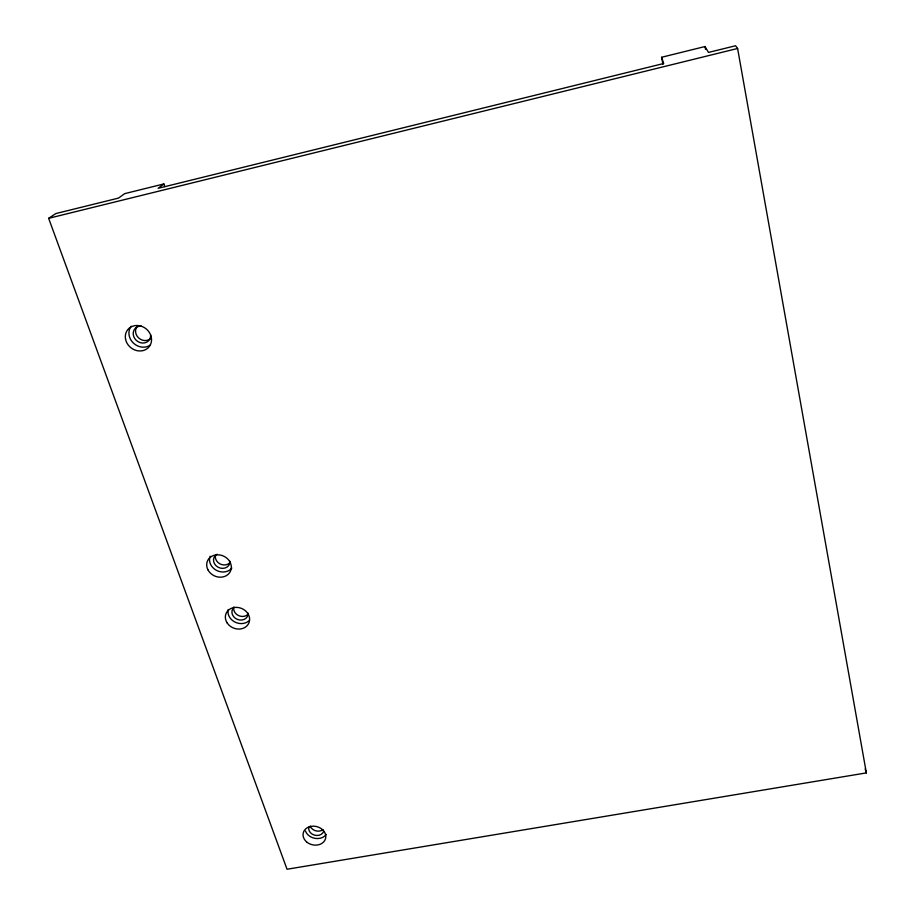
<?xml version="1.0" encoding="UTF-8"?>
<svg xmlns="http://www.w3.org/2000/svg" width="915" height="915" viewBox="0 0 915 915"><rect width="100%" height="100%" fill="white"/><g stroke="black" fill="none" stroke-linecap="round" stroke-linejoin="round"><path stroke-width="1.37" d="M163.854 183.949L158.135 188.307L663.695 63.49L661.591 57.279L705.019 46.528L708.485 52.441L735.569 45.75L737.604 48.472L866.356 772.9L287.036 869.25L48.644 218.319L55.815 213.572L118.492 198.097L124.703 193.637L163.854 183.949L164.757 186.66M48.644 218.319L737.604 48.472M865.167 768.897L866.356 772.9M661.591 57.279L662.975 64.29M705.019 46.528L705.545 49.341M323.018 829.608A7.652 6.233 13.9 0 1 310.254 826.096M323.681 831.197A7.686 6.256 13.9 0 1 314.543 835.155A7.686 6.256 13.9 0 1 308.87 827.126M247.668 614.617A8.212 7.057 21.5 0 1 238.026 615.303A8.212 7.057 21.5 0 1 233.794 607.034M248.114 613.199A8.246 7.091 21.4 0 1 237.305 619.364A8.246 7.091 21.4 0 1 233.988 607.434M229.596 563.045A8.361 7.263 24 0 1 219.817 563.789A8.361 7.263 24 0 1 215.483 555.268M229.928 561.284A8.395 7.286 24 0 1 218.022 567.186A8.395 7.286 24 0 1 217.198 554.25M150.838 338.321A9.081 8.063 38.4 0 1 138.577 337.875A9.081 8.063 38.4 0 1 137.605 325.912M150.643 334.879A9.127 8.098 38.3 0 1 142.603 343.045A9.127 8.098 38.3 0 1 133.213 334.227A9.127 8.098 38.3 0 1 141.23 326.049M326.243 834.4A11.438 9.31 13.9 0 1 315.149 838.392A11.438 9.31 13.9 0 1 305.45 831.003M248.96 620.827A12.284 10.545 21.4 0 1 234.537 621.857A12.284 10.545 21.4 0 1 228.212 609.504M231.861 568.055A12.501 10.843 24 0 1 216.283 570.274A12.501 10.843 24 0 1 210.13 556.217M150.369 345.047A13.588 12.055 38.3 0 1 133.224 342.908A13.588 12.055 38.3 0 1 131.177 326.232M306.594 841.892A11.506 9.356 13.8 0 0 325.511 838.735A11.506 9.356 13.8 0 0 311.157 826.348A11.506 9.356 13.8 0 0 306.594 841.892M227.275 623.115A12.364 10.603 21.4 0 0 248.297 624.156A12.364 10.603 21.4 0 0 236.882 607.377A12.364 10.603 21.4 0 0 227.275 623.115M207.934 569.816A12.593 10.9 23.9 0 0 229.23 573.225A12.593 10.9 23.9 0 0 219.875 554.982A12.593 10.9 23.9 0 0 207.934 569.816M125.527 339.065A13.691 12.135 38.1 0 0 146.938 348.832A13.691 12.135 38.1 0 0 142.809 326.792A13.691 12.135 38.1 0 0 125.527 339.065"/></g></svg>
